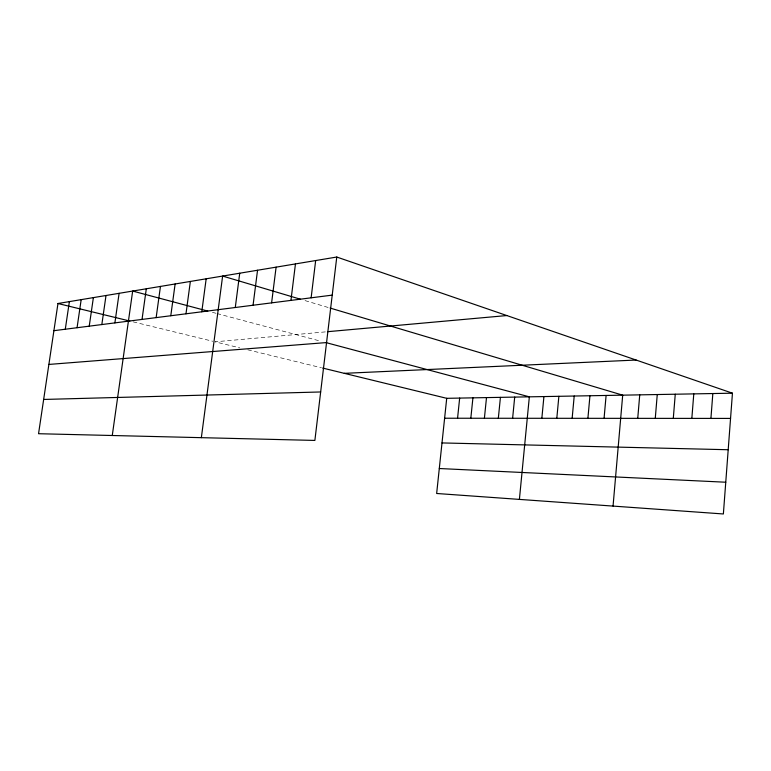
<?xml version="1.0" encoding="UTF-8"?>
<svg xmlns="http://www.w3.org/2000/svg" width="771" height="771" viewBox="0 0 771 771"><rect width="100%" height="100%" fill="white"/><g stroke="black" fill="none" stroke-linecap="round" stroke-linejoin="round"><path stroke-width="0.58" stroke-dasharray="3.85 2.89" d="M325.323 331.896L215.061 341.823L239.704 347.837M133.19 321.864L212.806 341.274M247.751 349.793L321.478 367.777M212.42 312.322L215.899 313.257M217.056 313.566L320.572 341.168M305.046 300.603L330.094 308.053"/><path stroke-width="1.16" d="M336.773 257.032L314.876 440.424L38.55 433.716L57.96 303.514L336.773 257.032L732.45 393.191L723.371 513.968L436.656 493.488L446.717 398.318L322.644 368.056M710.92 418.402L712.838 393.538M691.838 418.383L693.784 393.885M673.295 418.374L675.261 394.212M655.273 418.364L657.258 394.54M637.742 418.354L639.737 394.848M613.051 506.084L622.698 395.157L330.094 308.053M604.069 418.335L606.102 395.456M587.907 418.325L589.95 395.745M572.149 418.316L574.212 396.024M556.807 418.306L558.869 396.304M541.849 418.296L543.921 396.573M519.403 499.396L529.349 396.834L326.075 342.632M498.336 418.267L500.427 397.354M512.619 418.277L514.7 397.094M484.4 418.258L486.501 397.605M470.821 418.248L472.922 397.846M457.56 418.239L459.661 398.087M311.127 297.818L315.667 260.55M290.937 300.391L295.457 263.923M271.604 302.868L276.105 267.151M253.061 305.239L257.543 270.245M235.28 307.504L239.733 273.213M201.347 437.668L222.626 276.066L300.507 299.244M201.78 311.792L206.175 278.803M185.984 313.807L190.36 281.444M170.786 315.753L175.123 283.979M156.147 317.623L160.455 286.426M142.028 319.425L146.307 288.788M112.267 435.499L132.67 291.062L207.775 311.089M101.83 324.562L106.013 295.505M114.889 322.895L119.1 293.327M89.234 326.172L93.378 297.616M77.061 327.723L81.177 299.649M65.294 329.227L69.38 301.615M53.912 330.682L332.224 295.12M327.704 331.684L506.836 315.551M48.881 364.432L326.557 342.565M344.29 373.337L636.114 360.038M43.658 399.455L320.659 391.967M446.717 398.318L732.45 393.191M444.616 418.229L730.551 418.412M442.005 442.93L728.2 449.734M439.297 468.517L725.762 482.222M57.96 303.514L129.836 321.044"/></g></svg>
